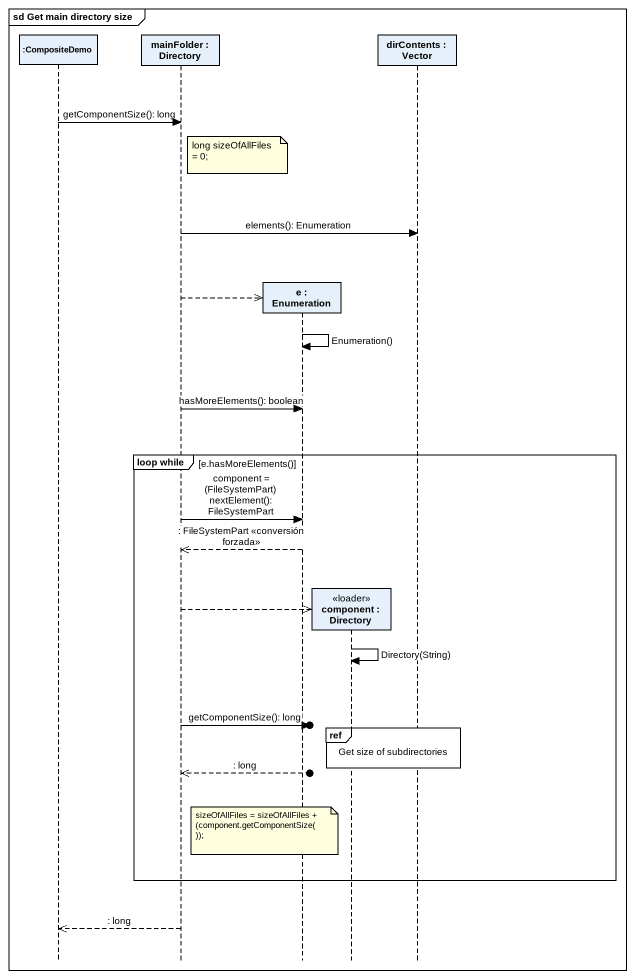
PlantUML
@startuml
mainframe sd Get main directory size
hide footbox
participant ":CompositeDemo" as CompositeDemo
participant "mainFolder : Directory" as mainFolder
participant "e : Enumeration" as e
participant "component : Directory" as component_ <<loader>>
participant "dirContents : Vector" as dirContents

CompositeDemo -> mainFolder : getComponentSize(): long
note right of mainFolder : long sizeOfAllFiles = 0;
mainFolder -> dirContents : elements(): Enumeration
mainFolder -->> e **
e -> e : Enumeration()
mainFolder -> e : hasMoreElements(): boolean
group loop while [e.hasMoreElements()]
  mainFolder -> e : component = (FileSystemPart) nextElement(): FileSystemPart
  e -->> mainFolder : : FileSystemPart <<conversión forzada>>
  mainFolder -->> component_ **
  component_ -> component_ : Directory(String)
  mainFolder ->o] : getComponentSize(): long
  ref over component_, dirContents : Get size of subdirectories
  mainFolder <<--o] : : long
  note over e
    sizeOfAllFiles = sizeOfAllFiles +
    (component.getComponentSize());
  end note
end
mainFolder -->> CompositeDemo : : long
@enduml
